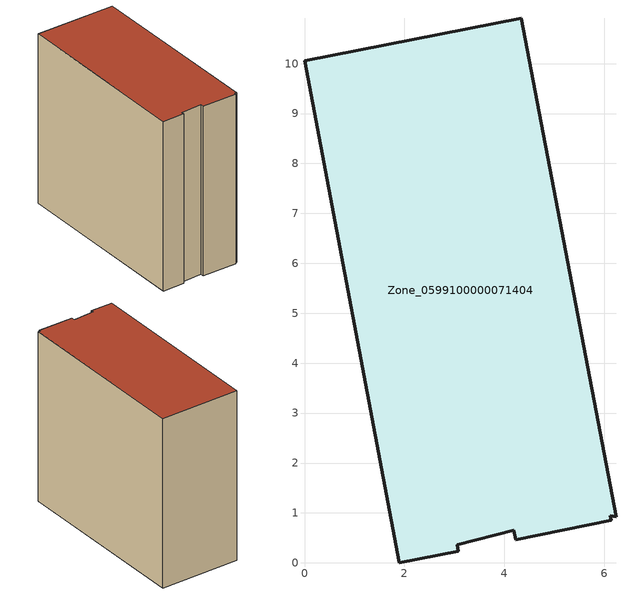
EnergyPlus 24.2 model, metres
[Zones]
Zone_0599100000071404
 floor ground (C_G): 4.23,0.47 4.19,0.65 3.06,0.37 3.08,0.24 1.9,0 0,10.06 4.34,10.91 6.24,0.92 6.12,0.94 6.14,0.85 z0
 wall outside (C_F): 6.24,0.92 4.34,10.91 0,10.06 1.9,0 3.08,0.24 3.06,0.37 4.19,0.65 4.23,0.47 6.14,0.85 6.12,0.94 6.24,0.92 z0:9.46
 roof outside (C_R): 4.19,0.65 4.23,0.47 6.14,0.85 6.12,0.94 6.24,0.92 4.34,10.91 0,10.06 1.9,0 3.08,0.24 3.06,0.37 z9.46
[BUILDING]
Pand.0599100000071404: North Axis=0; Terrain=City; Loads Convergence Tolerance Value=0.04; Temperature Convergence Tolerance Value=0.4; Solar Distribution=FullExterior; Maximum Number of Warmup Days=25; Minimum Number of Warmup Days=1
[Site:Location]
Rotterdam.The.Hague.AP_ZH_NLD Design_Conditions: Latitude=51.96; Longitude=4.45; Time Zone=1; Elevation=-4.5
[SITE:GROUNDTEMPERATURE:BUILDINGSURFACE]
18, 18, 18, 18, 18, 18, 18, 18, 18, 18, 18, 18
[MATERIAL] Thermal Absorptance=0.9; Solar Absorptance=0.7; Visible Absorptance=0.7
Name | Roughness | Thickness | Conductivity | Density | Specific Heat
G.TI.1946 | MediumSmooth | 0.15 | 1 | 540 | 1210
F.TI.1946 | Rough | 0.3 | 0.857143 | 1920 | 840
R.TI.1946 | MediumRough | 0.2 | 0.1 | 1500 | 1000
[CONSTRUCTION]
C_G: G.TI.1946
C_F: F.TI.1946
C_R: R.TI.1946
[ZONE]
Zone_0599100000071404: Type=1; Multiplier=1; Ceiling Height=Autocalculate; Volume=Autocalculate; Floor Area=autocalculate; Part of Total Floor Area=Yes
[ZONEINFILTRATION:DESIGNFLOWRATE]
Infil_Zone_0599100000071404: Zone or ZoneList or Space or SpaceList=Zone_0599100000071404; Schedule=AlwaysOn; Design Flow Rate Calculation Method=Flow/Area; Flow Rate per Floor Area=0.003; Constant Term Coefficient=1; Temperature Term Coefficient=0; Velocity Term Coefficient=0; Velocity Squared Term Coefficient=0
[HVACTEMPLATE:ZONE:IDEALLOADSAIRSYSTEM]
Zone_0599100000071404: Maximum Heating Supply Air Temperature=50; Minimum Cooling Supply Air Temperature=13; Maximum Heating Supply Air Humidity Ratio=0.0156; Minimum Cooling Supply Air Humidity Ratio=0.0077; Heating Limit=NoLimit; Cooling Limit=NoLimit; Dehumidification Control Type=ConstantSensibleHeatRatio; Cooling Sensible Heat Ratio=0.7; Dehumidification Setpoint=60; Humidification Control Type=None; Humidification Setpoint=30; Outdoor Air Method=None; Outdoor Air Flow Rate per Person=0.00944; Outdoor Air Flow Rate per Zone Floor Area=0; Outdoor Air Flow Rate per Zone=0; Demand Controlled Ventilation Type=None; Outdoor Air Economizer Type=NoEconomizer; Heat Recovery Type=None; Sensible Heat Recovery Effectiveness=0.7; Latent Heat Recovery Effectiveness=0.65
[ZONECONTROL:THERMOSTAT]
ThermostatControl_Zone_0599100000071404: Zone or ZoneList=Zone_0599100000071404; Control Type Schedule=DualSetpointControlType; Control 1=Thermostat_Zone_0599100000071404; Temperature Difference Between Cutout And Setpoint=0
[THERMOSTATSETPOINT:DUALSETPOINT]
Thermostat_Zone_0599100000071404: Heating Setpoint Temperature Schedule=HeatingSetpoint_Zone_0599100000071404; Cooling Setpoint Temperature Schedule=CoolingSetpoint_Zone_0599100000071404
[SCHEDULE:COMPACT]
HeatingSetpoint_Zone_0599100000071404: Through: 12/31, For: AllDays, Until: 24:00, 21
CoolingSetpoint_Zone_0599100000071404: Through: 12/31, For: AllDays, Until: 24:00, 24
DualSetpointControlType: Through: 12/31, For: AllDays, Until: 24:00, 4
AlwaysOn: Through: 12/31, For: AllDays, Until: 24:00, 1
